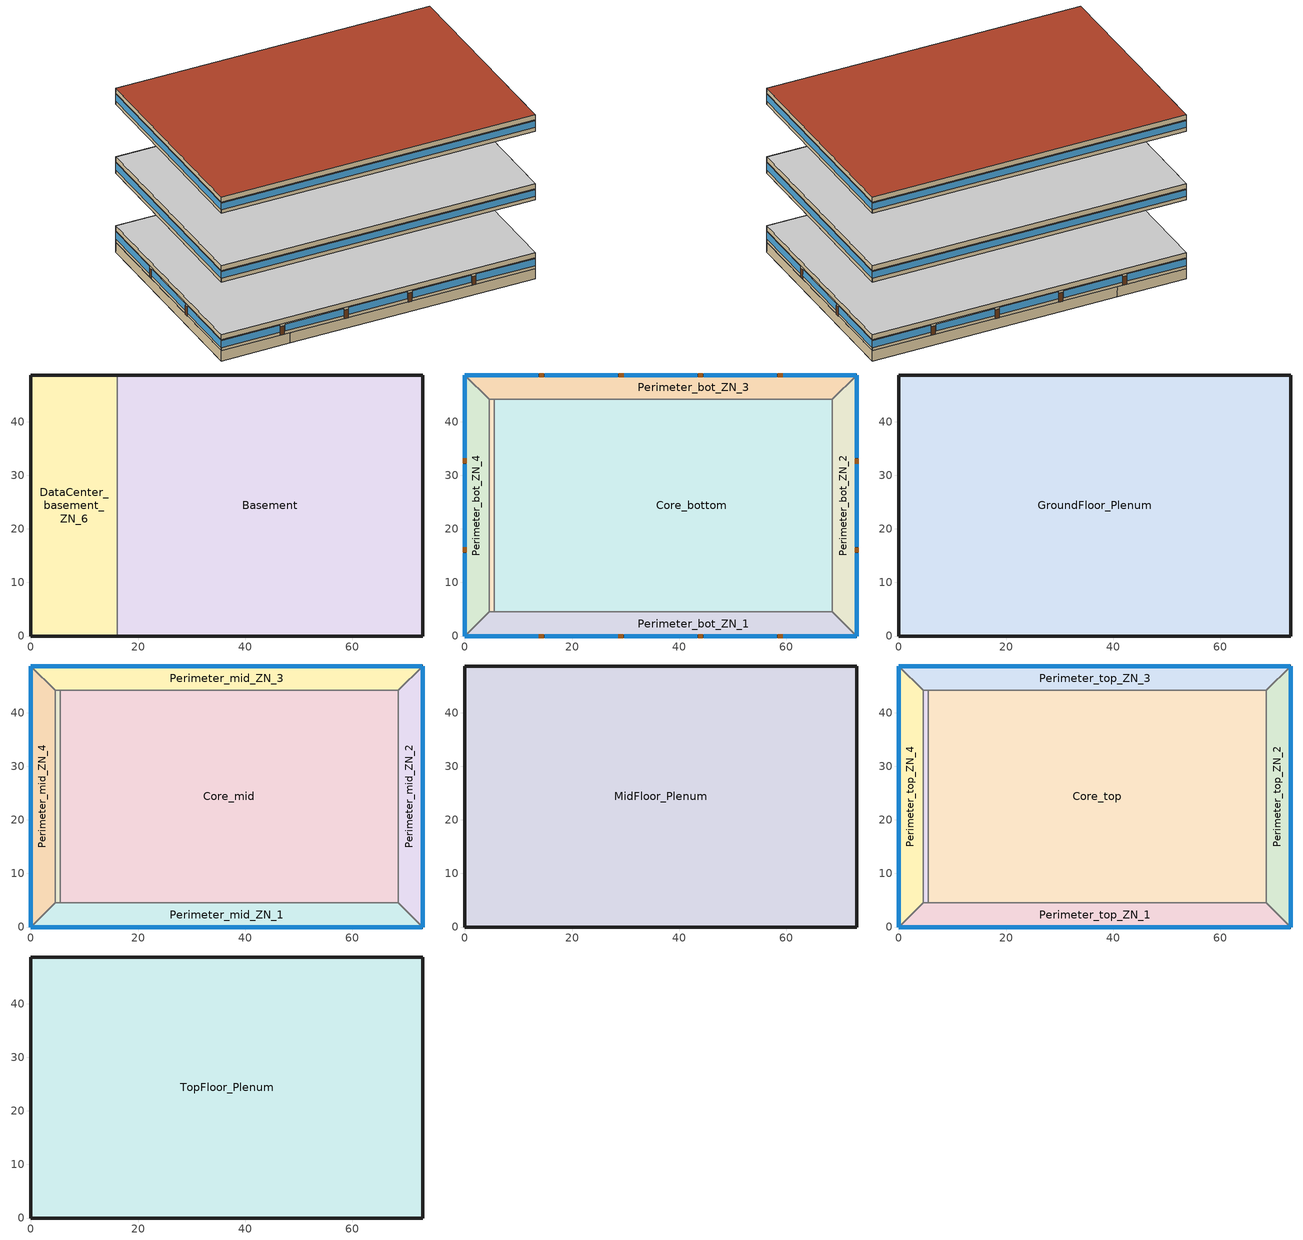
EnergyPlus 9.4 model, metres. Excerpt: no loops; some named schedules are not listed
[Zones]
Basement
 floor othersidecoefficients (ext_slab_8in_with_carpet): 73.11,48.74 73.11,0 16.08,0 16.08,48.74 z-2.44
 wall othersidecoefficients (basement_wall): 16.08,0 73.11,0 73.11,48.74 16.08,48.74 z-2.44:0
 wall to DataCenter_basement_ZN_6 (int_wall): 16.08,48.74 16.08,0 z-2.44:0
DataCenter_basement_ZN_6
 floor othersidecoefficients (ext_slab_8in_with_carpet): 16.08,48.74 16.08,0 0,0 0,48.74 z-2.44
 wall othersidecoefficients (basement_wall): 16.08,48.74 0,48.74 0,0 16.08,0 z-2.44:0
Core_bottom
 floor to Basement (int_slab_floor): 68.53,44.16 68.53,4.57 16.08,4.57 16.08,44.16 z0
 floor to DataCenter_basement_ZN_6 (int_slab_floor): 16.08,44.16 16.08,4.57 5.49,4.57 5.49,44.16 z0
 wall to Perimeter_bot_ZN_2 (int_wall): 68.53,4.57 68.53,44.16 z0:2.74
 wall to Perimeter_bot_ZN_3 (int_wall): 68.53,44.16 5.49,44.16 z0:2.74
 wall to Perimeter_bot_ZN_1 (int_wall): 5.49,4.57 68.53,4.57 z0:2.74
 wall to DataCenter_bot_ZN_6 (int_wall): 5.49,44.16 5.49,4.57 z0:2.74
 ceiling to GroundFloor_Plenum (DropCeiling): 5.49,44.16 5.49,4.57 68.53,4.57 68.53,44.16 z2.74
Perimeter_bot_ZN_2
 floor to Basement (int_slab_floor): 73.11,48.74 73.11,0 68.53,4.57 68.53,44.16 z0
 wall outside (nonres_ext_wall): 73.11,0 73.11,48.74 z0:2.74
 wall to Perimeter_bot_ZN_1 (int_wall): 68.53,4.57 73.11,0 z0:2.74
 wall to Perimeter_bot_ZN_3 (int_wall): 73.11,48.74 68.53,44.16 z0:2.74
 window (Window_U_0.41_SHGC_0.38): 73.11,0 73.11,15.43 / 73.11,16.65 73.11,32.09 / 73.11,33.3 73.11,48.74 z0.83:2.5
 door (Swinging Door_con): 73.11,15.6 73.11,16.51 / 73.11,32.21 73.11,33.12 z0:2.13
 ceiling to GroundFloor_Plenum (DropCeiling): 68.53,44.16 68.53,4.57 73.11,0 73.11,48.74 z2.74
Perimeter_bot_ZN_3
 floor to DataCenter_basement_ZN_6 (int_slab_floor): 16.08,48.74 16.08,44.16 4.57,44.16 0,48.74 z0
 floor to Basement (int_slab_floor): 73.11,48.74 68.53,44.16 16.08,44.16 16.08,48.74 z0
 wall outside (nonres_ext_wall): 73.11,48.74 0,48.74 z0:2.74
 wall to DataCenter_bot_ZN_6 (int_wall): 4.57,44.16 5.49,44.16 z0:2.74
 wall to Perimeter_bot_ZN_4 (int_wall): 0,48.74 4.57,44.16 z0:2.74
 window (Window_U_0.41_SHGC_0.38): 73.11,48.74 59.46,48.74 / 58.24,48.74 44.6,48.74 / 43.38,48.74 29.73,48.74 / 28.51,48.74 14.86,48.74 / 13.65,48.74 0,48.74 z0.8:2.5
 door (Swinging Door_con): 59.29,48.74 58.38,48.74 / 44.44,48.74 43.52,48.74 / 29.61,48.74 28.7,48.74 / 14.74,48.74 13.82,48.74 z0:2.13
 ceiling to GroundFloor_Plenum (DropCeiling): 0,48.74 4.57,44.16 68.53,44.16 73.11,48.74 z2.74
Perimeter_bot_ZN_1
 floor to DataCenter_basement_ZN_6 (int_slab_floor): 16.08,4.57 16.08,0 0,0 4.57,4.57 z0
 floor to Basement (int_slab_floor): 68.53,4.57 73.11,0 16.08,0 16.08,4.57 z0
 wall outside (nonres_ext_wall): 0,0 73.11,0 z0:2.74
 wall to DataCenter_bot_ZN_6 (int_wall): 5.49,4.57 4.57,4.57 z0:2.74
 wall to Perimeter_bot_ZN_4 (int_wall): 4.57,4.57 0,0 z0:2.74
 window (Window_U_0.41_SHGC_0.38): 0,0 13.65,0 / 14.87,0 28.51,0 / 29.73,0 43.38,0 / 44.6,0 58.24,0 / 59.46,0 73.11,0 z0.8:2.5
 door (Swinging Door_con): 13.81,0 14.73,0 / 28.64,0 29.56,0 / 43.53,0 44.44,0 / 58.43,0 59.34,0 z0:2.13
 ceiling to GroundFloor_Plenum (DropCeiling): 4.57,4.57 0,0 73.11,0 68.53,4.57 z2.74
DataCenter_bot_ZN_6
 floor to DataCenter_basement_ZN_6 (int_slab_floor): 5.49,44.16 5.49,4.57 4.57,4.57 4.57,44.16 z0
 wall to Perimeter_bot_ZN_4 (int_wall): 4.57,44.16 4.57,4.57 z0:2.74
 ceiling to GroundFloor_Plenum (DropCeiling): 4.57,44.16 4.57,4.57 5.49,4.57 5.49,44.16 z2.74
Perimeter_bot_ZN_4
 floor to DataCenter_basement_ZN_6 (int_slab_floor): 4.57,44.16 4.57,4.57 0,0 0,48.74 z0
 wall outside (nonres_ext_wall): 0,48.74 0,0 z0:2.74
 window (Window_U_0.41_SHGC_0.38): 0,48.74 0,33.3 / 0,32.09 0,16.65 / 0,15.43 0,0 z0.83:2.5
 door (Swinging Door_con): 0,33.19 0,32.27 / 0,16.55 0,15.64 z0:2.13
 ceiling to GroundFloor_Plenum (DropCeiling): 0,48.74 0,0 4.57,4.57 4.57,44.16 z2.74
GroundFloor_Plenum
 wall outside (nonres_ext_wall): 73.11,0 73.11,48.74 0,48.74 0,0 73.11,0 z2.74:3.96
 ceiling adiabatic (int_slab_ceiling): 0,48.74 0,0 73.11,0 73.11,48.74 z3.96
Core_mid
 floor adiabatic (int_slab_floor): 68.53,44.16 68.53,4.57 5.49,4.57 5.49,44.16 z16.77
 wall to Perimeter_mid_ZN_2 (int_wall): 68.53,4.57 68.53,44.16 z16.77:19.51
 wall to Perimeter_mid_ZN_3 (int_wall): 68.53,44.16 5.49,44.16 z16.77:19.51
 wall to Perimeter_mid_ZN_1 (int_wall): 5.49,4.57 68.53,4.57 z16.77:19.51
 wall to DataCenter_mid_ZN_6 (int_wall): 5.49,44.16 5.49,4.57 z16.77:19.51
 ceiling to MidFloor_Plenum (DropCeiling): 5.49,44.16 5.49,4.57 68.53,4.57 68.53,44.16 z19.51
Perimeter_mid_ZN_2
 floor adiabatic (int_slab_floor): 73.11,48.74 73.11,0 68.53,4.57 68.53,44.16 z16.77
 wall outside (nonres_ext_wall): 73.11,0 73.11,48.74 z16.77:19.51
 wall to Perimeter_mid_ZN_1 (int_wall): 68.53,4.57 73.11,0 z16.77:19.51
 wall to Perimeter_mid_ZN_3 (int_wall): 73.11,48.74 68.53,44.16 z16.77:19.51
 window (Window_U_0.41_SHGC_0.38): 73.11,0 73.11,48.74 z17.68:19.27
 ceiling to MidFloor_Plenum (DropCeiling): 68.53,44.16 68.53,4.57 73.11,0 73.11,48.74 z19.51
Perimeter_mid_ZN_3
 floor adiabatic (int_slab_floor): 73.11,48.74 68.53,44.16 4.57,44.16 0,48.74 z16.77
 wall outside (nonres_ext_wall): 73.11,48.74 0,48.74 z16.77:19.51
 wall to DataCenter_mid_ZN_6 (int_wall): 4.57,44.16 5.49,44.16 z16.77:19.51
 wall to Perimeter_mid_ZN_4 (int_wall): 0,48.74 4.57,44.16 z16.77:19.51
 window (Window_U_0.41_SHGC_0.38): 73.11,48.74 0,48.74 z17.68:19.27
 ceiling to MidFloor_Plenum (DropCeiling): 0,48.74 4.57,44.16 68.53,44.16 73.11,48.74 z19.51
Perimeter_mid_ZN_1
 floor adiabatic (int_slab_floor): 68.53,4.57 73.11,0 0,0 4.57,4.57 z16.77
 wall outside (nonres_ext_wall): 0,0 73.11,0 z16.77:19.51
 wall to DataCenter_mid_ZN_6 (int_wall): 5.49,4.57 4.57,4.57 z16.77:19.51
 wall to Perimeter_mid_ZN_4 (int_wall): 4.57,4.57 0,0 z16.77:19.51
 window (Window_U_0.41_SHGC_0.38): 0,0 73.11,0 z17.68:19.27
 ceiling to MidFloor_Plenum (DropCeiling): 4.57,4.57 0,0 73.11,0 68.53,4.57 z19.51
DataCenter_mid_ZN_6
 floor adiabatic (int_slab_floor): 5.49,44.16 5.49,4.57 4.57,4.57 4.57,44.16 z16.77
 wall to Perimeter_mid_ZN_4 (int_wall): 4.57,44.16 4.57,4.57 z16.77:19.51
 ceiling to MidFloor_Plenum (DropCeiling): 4.57,44.16 4.57,4.57 5.49,4.57 5.49,44.16 z19.51
Perimeter_mid_ZN_4
 floor adiabatic (int_slab_floor): 4.57,44.16 4.57,4.57 0,0 0,48.74 z16.77
 wall outside (nonres_ext_wall): 0,48.74 0,0 z16.77:19.51
 window (Window_U_0.41_SHGC_0.38): 0,48.74 0,0 z17.68:19.27
 ceiling to MidFloor_Plenum (DropCeiling): 0,48.74 0,0 4.57,4.57 4.57,44.16 z19.51
MidFloor_Plenum
 wall outside (nonres_ext_wall): 73.11,0 73.11,48.74 0,48.74 0,0 73.11,0 z19.51:20.73
 ceiling adiabatic (int_slab_ceiling): 0,48.74 0,0 73.11,0 73.11,48.74 z20.73
Core_top
 floor adiabatic (int_slab_floor): 68.53,44.16 68.53,4.57 5.49,4.57 5.49,44.16 z33.54
 wall to Perimeter_top_ZN_2 (int_wall): 68.53,4.57 68.53,44.16 z33.54:36.28
 wall to Perimeter_top_ZN_3 (int_wall): 68.53,44.16 5.49,44.16 z33.54:36.28
 wall to Perimeter_bot_ZN_1 (int_wall): 5.49,4.57 68.53,4.57 z33.54:36.28
 wall to Perimeter_top_ZN_4 (int_wall): 5.49,44.16 5.49,4.57 z33.54:36.28
 ceiling to TopFloor_Plenum (DropCeiling): 5.49,44.16 5.49,4.57 68.53,4.57 68.53,44.16 z36.28
Perimeter_top_ZN_2
 floor adiabatic (int_slab_floor): 73.11,48.74 73.11,0 68.53,4.57 68.53,44.16 z33.54
 wall outside (nonres_ext_wall): 73.11,0 73.11,48.74 z33.54:36.28
 wall to Perimeter_top_ZN_1 (int_wall): 68.53,4.57 73.11,0 z33.54:36.28
 wall to Perimeter_top_ZN_3 (int_wall): 73.11,48.74 68.53,44.16 z33.54:36.28
 window (Window_U_0.41_SHGC_0.38): 73.11,0 73.11,48.74 z34.45:36.04
 ceiling to TopFloor_Plenum (DropCeiling): 68.53,44.16 68.53,4.57 73.11,0 73.11,48.74 z36.28
Perimeter_top_ZN_3
 floor adiabatic (int_slab_floor): 73.11,48.74 68.53,44.16 4.57,44.16 0,48.74 z33.54
 wall outside (nonres_ext_wall): 73.11,48.74 0,48.74 z33.54:36.28
 wall to DataCenter_top_ZN_6 (int_wall): 4.57,44.16 5.49,44.16 z33.54:36.28
 wall to Perimeter_top_ZN_4 (int_wall): 0,48.74 4.57,44.16 z33.54:36.28
 window (Window_U_0.41_SHGC_0.38): 73.11,48.74 0,48.74 z34.45:36.04
 ceiling to TopFloor_Plenum (DropCeiling): 0,48.74 4.57,44.16 68.53,44.16 73.11,48.74 z36.28
Perimeter_top_ZN_1
 floor adiabatic (int_slab_floor): 68.53,4.57 73.11,0 0,0 4.57,4.57 z33.54
 wall outside (nonres_ext_wall): 0,0 73.11,0 z33.54:36.28
 wall to DataCenter_top_ZN_6 (int_wall): 5.49,4.57 4.57,4.57 z33.54:36.28
 wall to Perimeter_top_ZN_4 (int_wall): 4.57,4.57 0,0 z33.54:36.28
 window (Window_U_0.41_SHGC_0.38): 0,0 73.11,0 z34.45:36.04
 ceiling to TopFloor_Plenum (DropCeiling): 4.57,4.57 0,0 73.11,0 68.53,4.57 z36.28
DataCenter_top_ZN_6
 floor adiabatic (int_slab_floor): 5.49,44.16 5.49,4.57 4.57,4.57 4.57,44.16 z33.54
 wall to Perimeter_top_ZN_4 (int_wall): 4.57,44.16 4.57,4.57 z33.54:36.28
 ceiling to TopFloor_Plenum (DropCeiling): 4.57,44.16 4.57,4.57 5.49,4.57 5.49,44.16 z36.28
Perimeter_top_ZN_4
 floor adiabatic (int_slab_floor): 4.57,44.16 4.57,4.57 0,0 0,48.74 z33.54
 wall outside (nonres_ext_wall): 0,48.74 0,0 z33.54:36.28
 window (Window_U_0.41_SHGC_0.38): 0,48.74 0,0 z34.45:36.04
 ceiling to TopFloor_Plenum (DropCeiling): 0,48.74 0,0 4.57,4.57 4.57,44.16 z36.28
TopFloor_Plenum
 wall outside (nonres_ext_wall): 73.11,0 73.11,48.74 0,48.74 0,0 73.11,0 z36.28:37.5
 roof outside (nonres_roof): 0,48.74 0,0 73.11,0 73.11,48.74 z37.5
[Building]
Large Office: Loads convergence tolerance value=0.04; Maximum number of warmup days=25; Minimum number of warmup days=6; North axis=0; Solar distribution=FullInteriorAndExterior; Temperature convergence tolerance value=0.2; Terrain=City
[Site:Location]
Denver-Aurora-Buckley.AFB_CO_USA WMO=724695: Elevation=1726; Latitude=39.72; Longitude=-104.75; Time zone=-7
[Site:WaterMainsTemperature]
Annual average outdoor air temperature=9.95; Calculation method=Correlation; Maximum difference in monthly average outdoor air temperatures=23.7
[SizingPeriod:DesignDay] Barometric pressure=82237; Day of month=21; Daylight saving time indicator=No; Dry bulb temperature range modifier type=DefaultMultipliers; Humidity condition type=WetBulb; Rain indicator=No; Snow indicator=No
Name | Ashrae clear sky optical depth for beam irradiance taub | Ashrae clear sky optical depth for diffuse irradiance taud | Daily dry bulb temperature range | Day type | Maximum dry bulb temperature | Month | Solar model indicator | Wetbulb or dewpoint at maximum dry bulb | Wind direction | Wind speed | Sky clearness
Denver-Aurora-Buckley.AFB_CO_USA Ann Clg .4% Condns DB=>MWB | 0.423 | 2.02 | 14.8 | SummerDesignDay | 33.9 | 7 | ASHRAETau | 15 | 30 | 3.6
Denver-Aurora-Buckley.AFB_CO_USA Ann Htg 99.6% Condns DB |  |  | 0 | WinterDesignDay | -17.9 | 12 | ASHRAEClearSky | -17.9 | 180 | 2.5 | 0
[Construction]
DropCeiling: AC02 Acoustic Ceiling
InteriorFurnishings: Std Wood 6inch
Swinging Door_con: Opaque Door panel_con
Window_U_0.41_SHGC_0.38: Glass_8652_LayerAvg, Gap_1_W_0_0127, Glass_102_LayerAvg
basement_wall: M10 200mm concrete block basement wall
ext_slab_8in_with_carpet: 200mm Normalweight concrete floor, CP02 CARPET PAD
int_slab_ceiling: CP02 CARPET PAD, 100mm Normalweight concrete floor
int_slab_floor: 100mm Normalweight concrete floor, CP02 CARPET PAD
int_wall: G01 13mm gypsum board, G01 13mm gypsum board
nonres_ext_wall: 200mm Normalweight concrete wall, Nonres_Exterior_Wall_Insulation, G01 13mm gypsum board
nonres_roof: F13 Built-up roofing, Nonres_Roof_Insulation, F08 Metal surface
[Material]
Name | Conductivity | Density | Roughness | Specific heat | Thickness | Solar absorptance | Thermal absorptance | Visible absorptance
100mm Normalweight concrete floor | 2.31 | 2322 | MediumRough | 832 | 0.1016
200mm Normalweight concrete floor; 200mm Normalweight concrete wall | 2.31 | 2322 | MediumRough | 832 | 0.2032
AC02 Acoustic Ceiling | 0.057 | 288 | MediumSmooth | 1339 | 0.0127 | 0.7 | 0.9 | 0.2
F08 Metal surface | 45.28 | 7824 | Smooth | 500 | 0.0008
F13 Built-up roofing | 0.16 | 1120 | Rough | 1460 | 0.0095 | 0.7 | 0.9
G01 13mm gypsum board | 0.16 | 800 | Smooth | 1090 | 0.0127 | 0.7 | 0.9 | 0.5
M10 200mm concrete block basement wall | 1.326 | 1842 | MediumRough | 912 | 0.2032
Std Wood 6inch | 0.12 | 540 | MediumSmooth | 1210 | 0.15 | 0.7 | 0.9 | 0.7
[Material:NoMass] Solar absorptance=0.7; Thermal absorptance=0.9
Name | Roughness | Thermal resistance | Visible absorptance
CP02 CARPET PAD | VeryRough | 0.21648 | 0.8
Nonres_Exterior_Wall_Insulation | MediumSmooth | 1.63975 | 0.7
Nonres_Roof_Insulation | MediumSmooth | 5.30668 | 0.7
Opaque Door panel_con | MediumRough | 0.475964 | 0.7
[WindowMaterial:Gas]
Gap_1_W_0_0127: Gas type=Air; Thickness=0.0127
[WindowMaterial:Glazing] Front side infrared hemispherical emissivity=0.84; Infrared transmittance at normal incidence=0; Optical data type=SpectralAverage
Name | Back side infrared hemispherical emissivity | Back side solar reflectance at normal incidence | Back side visible reflectance at normal incidence | Conductivity | Front side solar reflectance at normal incidence | Front side visible reflectance at normal incidence | Solar transmittance at normal incidence | Thickness | Visible transmittance at normal incidence
Glass_102_LayerAvg | 0.84 | 0.0748545 | 0.082564 | 1 | 0.0747638 | 0.082563 | 0.833848 | 0.003048 | 0.89926
Glass_8652_LayerAvg | 0.39 | 0.462105 | 0.306829 | 0.962 | 0.298987 | 0.209449 | 0.343691 | 0.003059 | 0.487937
[AirLoopHVAC:ReturnPlenum]
Name | Zone
GroundFloor_Return_Plenum | GroundFloor_Plenum
MidFloor_Return_Plenum | MidFloor_Plenum
TopFloor_Return_Plenum | TopFloor_Plenum
[AvailabilityManager:NightCycle] Applicability schedule=Always_On; Control type=CycleOnAny; Cycling run time=1800; Cycling run time control type=FixedRunTime; Fan schedule=HVACOperationSchd; Thermostat tolerance=1
CAV_bas Availability Manager; VAV_bot WITH REHEAT Availability Manager; VAV_mid WITH REHEAT Availability Manager; VAV_top WITH REHEAT Availability Manager
[AvailabilityManager:Scheduled] Schedule=Always_On
AirLoop DataCenter Basement Availability; AirLoop DataCenter bot Availability; AirLoop DataCenter mid Availability; AirLoop DataCenter top Availability
[Daylighting:Controls] Fraction of zone controlled by reference point 1=0.3857; Illuminance setpoint at reference point 1=375; Fraction of zone controlled by reference point 2=0.1385; Illuminance setpoint at reference point 2=375; Daylighting method=SplitFlux; Lighting control type=Stepped; Maximum allowable discomfort glare index=22; Minimum input power fraction for continuous or continuousoff dimming control=0.3; Minimum light output fraction for continuous or continuousoff dimming control=0.2; Number of stepped control steps=3; Probability lighting will be reset when needed in manual stepped control=1
Name | Zone | Daylighting reference point name 1 | Daylighting reference point name 2 | Glare calculation azimuth angle of view direction clockwise from zone y axis | Glare calculation daylighting reference point
Perimeter_bot_ZN_1_DaylCtrl | Perimeter_bot_ZN_1 | Perimeter_bot_ZN_1_DaylRefPt1 | Perimeter_bot_ZN_1_DaylRefPt2 | 180 | Perimeter_bot_ZN_1_DaylRefPt1
Perimeter_bot_ZN_2_DaylCtrl | Perimeter_bot_ZN_2 | Perimeter_bot_ZN_2_DaylRefPt1 | Perimeter_bot_ZN_2_DaylRefPt2 | 90 | Perimeter_bot_ZN_2_DaylRefPt1
Perimeter_bot_ZN_3_DaylCtrl | Perimeter_bot_ZN_3 | Perimeter_bot_ZN_3_DaylRefPt1 | Perimeter_bot_ZN_3_DaylRefPt2 | 0 | Perimeter_bot_ZN_3_DaylRefPt1
Perimeter_bot_ZN_4_DaylCtrl | Perimeter_bot_ZN_4 | Perimeter_bot_ZN_4_DaylRefPt1 | Perimeter_bot_ZN_4_DaylRefPt2 | 270 | Perimeter_bot_ZN_4_DaylRefPt1
Perimeter_mid_ZN_1_DaylCtrl | Perimeter_mid_ZN_1 | Perimeter_mid_ZN_1_DaylRefPt1 | Perimeter_mid_ZN_1_DaylRefPt2 | 180 | Perimeter_mid_ZN_1_DaylRefPt1
Perimeter_mid_ZN_2_DaylCtrl | Perimeter_mid_ZN_2 | Perimeter_mid_ZN_2_DaylRefPt1 | Perimeter_mid_ZN_2_DaylRefPt2 | 90 | Perimeter_mid_ZN_2_DaylRefPt1
Perimeter_mid_ZN_3_DaylCtrl | Perimeter_mid_ZN_3 | Perimeter_mid_ZN_3_DaylRefPt1 | Perimeter_mid_ZN_3_DaylRefPt2 | 0 | Perimeter_mid_ZN_3_DaylRefPt1
Perimeter_mid_ZN_4_DaylCtrl | Perimeter_mid_ZN_4 | Perimeter_mid_ZN_4_DaylRefPt1 | Perimeter_mid_ZN_4_DaylRefPt2 | 270 | Perimeter_mid_ZN_4_DaylRefPt1
Perimeter_top_ZN_1_DaylCtrl | Perimeter_top_ZN_1 | Perimeter_top_ZN_1_DaylRefPt1 | Perimeter_top_ZN_1_DaylRefPt2 | 180 | Perimeter_top_ZN_1_DaylRefPt1
Perimeter_top_ZN_2_DaylCtrl | Perimeter_top_ZN_2 | Perimeter_top_ZN_2_DaylRefPt1 | Perimeter_top_ZN_2_DaylRefPt2 | 90 | Perimeter_top_ZN_2_DaylRefPt1
Perimeter_top_ZN_3_DaylCtrl | Perimeter_top_ZN_3 | Perimeter_top_ZN_3_DaylRefPt1 | Perimeter_top_ZN_3_DaylRefPt2 | 0 | Perimeter_top_ZN_3_DaylRefPt1
Perimeter_top_ZN_4_DaylCtrl | Perimeter_top_ZN_4 | Perimeter_top_ZN_4_DaylRefPt1 | Perimeter_top_ZN_4_DaylRefPt2 | 270 | Perimeter_top_ZN_4_DaylRefPt1
[ElectricEquipment] Fraction latent=0; Fraction lost=0
Name | Zone or zonelist | Design level | Design level calculation method | End use subcategory | Fraction radiant | Schedule | Watts per zone floor area
Basement_MiscPlug_Equip | Basement | 13457.5 | EquipmentLevel | MiscPlug | 0.5 | Always_on
Core_bottom_MiscPlug_Equip | Core_bottom | 20142.9 | EquipmentLevel | MiscPlug | 0.5 | BLDG_EQUIP_SCH
Core_mid_MiscPlug_Equip | Core_mid | 20142.8 | EquipmentLevel | MiscPlug | 0.5 | BLDG_EQUIP_SCH
Core_top_MiscPlug_Equip | Core_top | 20142.8 | EquipmentLevel | MiscPlug | 0.5 | BLDG_EQUIP_SCH
DataCenter_Basement_MiscPlug_Equip | DataCenter_basement_ZN_6 | 0 | Watts/Area | DataCenter_PlugLoads | 0.1 | ALWAYS_ON | 484.423
DataCenter_bot_MiscPlug_Equip | DataCenter_bot_ZN_6 | 0 | Watts/Area | DataCenter_PlugLoads | 0.1 | ALWAYS_ON | 215.299
DataCenter_mid_MiscPlug_Equip | DataCenter_mid_ZN_6 | 0 | Watts/Area | DataCenter_PlugLoads | 0.1 | ALWAYS_ON | 215.299
DataCenter_top_MiscPlug_Equip | DataCenter_top_ZN_6 | 0 | Watts/Area | DataCenter_PlugLoads | 0.1 | ALWAYS_ON | 215.299
Perimeter_bot_ZN_1_MiscPlug_Equip | Perimeter_bot_ZN_1 | 2529.28 | EquipmentLevel | MiscPlug | 0.5 | BLDG_EQUIP_SCH
Perimeter_bot_ZN_2_MiscPlug_Equip | Perimeter_bot_ZN_2 | 1629.94 | EquipmentLevel | MiscPlug | 0.5 | BLDG_EQUIP_SCH
Perimeter_bot_ZN_3_MiscPlug_Equip | Perimeter_bot_ZN_3 | 2529.24 | EquipmentLevel | MiscPlug | 0.5 | BLDG_EQUIP_SCH
Perimeter_bot_ZN_4_MiscPlug_Equip | Perimeter_bot_ZN_4 | 1629.93 | EquipmentLevel | MiscPlug | 0.5 | BLDG_EQUIP_SCH
Perimeter_mid_ZN_1_MiscPlug_Equip | Perimeter_mid_ZN_1 | 2529.28 | EquipmentLevel | MiscPlug | 0.5 | BLDG_EQUIP_SCH
Perimeter_mid_ZN_2_MiscPlug_Equip | Perimeter_mid_ZN_2 | 1629.94 | EquipmentLevel | MiscPlug | 0.5 | BLDG_EQUIP_SCH
Perimeter_mid_ZN_3_MiscPlug_Equip | Perimeter_mid_ZN_3 | 2529.24 | EquipmentLevel | MiscPlug | 0.5 | BLDG_EQUIP_SCH
Perimeter_mid_ZN_4_MiscPlug_Equip | Perimeter_mid_ZN_4 | 1629.93 | EquipmentLevel | MiscPlug | 0.5 | BLDG_EQUIP_SCH
Perimeter_top_ZN_1_MiscPlug_Equip | Perimeter_top_ZN_1 | 2529.28 | EquipmentLevel | MiscPlug | 0.5 | BLDG_EQUIP_SCH
Perimeter_top_ZN_2_MiscPlug_Equip | Perimeter_top_ZN_2 | 1629.94 | EquipmentLevel | MiscPlug | 0.5 | BLDG_EQUIP_SCH
Perimeter_top_ZN_3_MiscPlug_Equip | Perimeter_top_ZN_3 | 2529.24 | EquipmentLevel | MiscPlug | 0.5 | BLDG_EQUIP_SCH
Perimeter_top_ZN_4_MiscPlug_Equip | Perimeter_top_ZN_4 | 1629.93 | EquipmentLevel | MiscPlug | 0.5 | BLDG_EQUIP_SCH
[ElectricLoadCenter:Transformer]
Transformer 1: Availability schedule=Always_On; Conductor material=Aluminum; Consider transformer loss for utility cost=Yes; Fraction of eddy current losses=0.1; Full load temperature rise=150; Meter name 1=Wired_LTG_Electricity; Meter name 2=Wired_Int_EQUIP; Nameplate efficiency=0.991; Per unit load for nameplate efficiency=0.35; Performance input method=NominalEfficiency; Phase=3; Rated capacity=500000; Reference temperature for nameplate efficiency=75; Transformer usage=PowerInFromGrid
[EnergyManagementSystem:Actuator]
Name | Actuated component control type | Actuated component type | Actuated component unique
Basement_Light_Actuator | Electricity Rate | Lights | Basement_lights
BoilerCurve | Curve Result | Curve | HEATSYS1 BOILER EFFICIENCY CURVE
CLGSETP_SCH_Actuator | Schedule Value | Schedule:Compact | CLGSETP_SCH_Yes_Optimum
Core_bottom_Light_Actuator | Electricity Rate | Lights | Core_bottom_lights
Core_mid_Light_Actuator | Electricity Rate | Lights | Core_mid_lights
Core_top_Light_Actuator | Electricity Rate | Lights | Core_top_lights
DataCenter_ExtraElecHeatC_Status | Schedule Value | Schedule:Compact | DataCenter_ExtraElecHeatC_Sch
DataCenter_ExtraWaterHeatC_SP | Temperature Setpoint | System Node Setpoint | AirLoop DataCenter Basement Supply Air Outlet
DataCenter_ExtraWaterHeatC_Status | Schedule Value | Schedule:Compact | DataCenter_ExtraWaterHeatC_Sch
HTGSETP_SCH_Actuator | Schedule Value | Schedule:Compact | HTGSETP_SCH_Yes_Optimum
Perimeter_bot_ZN_1_Light_Actuator | Electricity Rate | Lights | Perimeter_bot_ZN_1_lights
Perimeter_bot_ZN_2_Light_Actuator | Electricity Rate | Lights | Perimeter_bot_ZN_2_lights
Perimeter_bot_ZN_3_Light_Actuator | Electricity Rate | Lights | Perimeter_bot_ZN_3_lights
Perimeter_bot_ZN_4_Light_Actuator | Electricity Rate | Lights | Perimeter_bot_ZN_4_lights
Perimeter_mid_ZN_1_Light_Actuator | Electricity Rate | Lights | Perimeter_mid_ZN_1_lights
Perimeter_mid_ZN_2_Light_Actuator | Electricity Rate | Lights | Perimeter_mid_ZN_2_lights
Perimeter_mid_ZN_3_Light_Actuator | Electricity Rate | Lights | Perimeter_mid_ZN_3_lights
Perimeter_mid_ZN_4_Light_Actuator | Electricity Rate | Lights | Perimeter_mid_ZN_4_lights
Perimeter_top_ZN_1_Light_Actuator | Electricity Rate | Lights | Perimeter_top_ZN_1_lights
Perimeter_top_ZN_2_Light_Actuator | Electricity Rate | Lights | Perimeter_top_ZN_2_lights
Perimeter_top_ZN_3_Light_Actuator | Electricity Rate | Lights | Perimeter_top_ZN_3_lights
Perimeter_top_ZN_4_Light_Actuator | Electricity Rate | Lights | Perimeter_top_ZN_4_lights
TowerCurveOutput | Curve Result | Curve | Tower_Fan_Curve
[EnergyManagementSystem:GlobalVariable]
EnergyManagementSystem:GlobalVariable 1: DataCenter_PreheatDeltaT
EnergyManagementSystem:GlobalVariable 2: Wired_LTG
EnergyManagementSystem:GlobalVariable 3: BoilerType; CapRated; EtRated; PLRx; Ecx; SkinLossRate
[EnergyManagementSystem:OutputVariable]
Name | Ems variable | Type of data in variable | Update frequency | Units
DataCenter_ExtraElecHeatC_Status | DataCenter_ExtraElecHeatC_Status | Averaged | SystemTimestep
DataCenter_ExtraWaterHeatC_SP | DataCenter_ExtraWaterHeatC_SP | Averaged | SystemTimestep
DataCenter_ExtraWaterHeatC_Status | DataCenter_ExtraWaterHeatC_Status | Averaged | SystemTimestep
DataCenter_PreheatDeltaT | DataCenter_PreheatDeltaT | Averaged | SystemTimestep
Wired_LTG | Wired_LTG | Summed | ZoneTimestep | J
[EnergyManagementSystem:Program]
ChangTowerFlow: IF Chiller1_Status > 0 && Chiller2_Status == 0 && SensedCurveInput > 0.2; IF (0.5 * SensedCurveInput) > 0.2; SET AirInput = 0.5 * SensedCurveInput; ELSE; SET AirInput = 0.2; ENDIF; SET TowerCurveOutput =  2* (AirInput^3); ELSE; SET TowerCurveOutput = SensedCurveValue; ENDIF
DataCenter_Main: IF DataCenter_Humidifier_Status > 0; SET DataCenter_ExtraElecHeatC_Status = 1; SET DataCenter_ExtraElecHeatC_SP = DataCenter_AfterHumidifier_Temp + 0.36; ELSE; SET DataCenter_ExtraElecHeatC_Status = 0; SET DataCenter_ExtraElecHeatC_SP = NULL; ENDIF; IF T_OA < 10 && DataCenter_HeatC_Status >0; SET HeatGain = 0 * (DataCenter_FanDesignMass/1.2) *2118; SET FlowRate = (DataCenter_FanMassFlow/1.2)*2118; SET DataCenter_PreheatDeltaT = HeatGain/(1.08*FlowRate); SET DataCenter_ExtraWaterHeatC_Status = 1; SET DataCenter_ExtraWaterHeatC_SP = DataCenter_AfterElecHeatC_Temp + DataCenter_PreheatDeltaT; ELSE; SET DataCenter_ExtraWaterHeatC_Status = 0; SET DataCenter_ExtraWaterHeatC_SP = NULL; ENDIF
OA_BASED_OPTIMUM_START_EMS_Program: IF DaylightSavings==0 && DayOfWeek>1 && Hour==4 && OAT<23.9 && OAT>1.7; SET CLGSETP_SCH_Actuator = 26.7; SET HTGSETP_SCH_Actuator = 15.6; ELSEIF DaylightSavings==1 && DayOfWeek>1 && Hour==3 && OAT<23.9 && OAT>1.7; SET CLGSETP_SCH_Actuator = 26.7; SET HTGSETP_SCH_Actuator = 15.6; ELSE; SET CLGSETP_SCH_Actuator = NULL; SET HTGSETP_SCH_Actuator = NULL; ENDIF
PlantPump_EMS_Program: IF ChillerPlantDemandLoad < 908633.32; SET Chiller2PumpStatus = 0; SET Chiller2Status = 0; SET Chiller2PumpFlow = 0; ELSE; SET Chiller2PumpStatus = 1; SET Chiller2Status = 1; SET Chiller2PumpFlow = Chiller2PumpDesignFlow; ENDIF
SET_Basement_Light_EMS_Program: SET Basement_LSr_IP=0.093*Basement_LSr/Basement_Area; IF (Basement_Occ_Sensor <= 0) && (Basement_LSr_IP >= 0.02); SET Basement_Light_Actuator = 0.02*Basement_Area/0.09290304; ELSE; SET Basement_Light_Actuator = NULL; ENDIF
SET_Core_bottom_Light_EMS_Program: SET Core_bottom_LSr_IP=0.093*Core_bottom_LSr/Core_bottom_Area; IF (Core_bottom_Occ_Sensor <= 0) && (Core_bottom_LSr_IP >= 0.02); SET Core_bottom_Light_Actuator = 0.02*Core_bottom_Area/0.09290304; ELSE; SET Core_bottom_Light_Actuator = NULL; ENDIF
SET_Core_mid_Light_EMS_Program: SET Core_mid_LSr_IP=0.093*Core_mid_LSr/Core_mid_Area; IF (Core_mid_Occ_Sensor <= 0) && (Core_mid_LSr_IP >= 0.02); SET Core_mid_Light_Actuator = 0.02*Core_mid_Area/0.09290304; ELSE; SET Core_mid_Light_Actuator = NULL; ENDIF
SET_Core_top_Light_EMS_Program: SET Core_top_LSr_IP=0.093*Core_top_LSr/Core_top_Area; IF (Core_top_Occ_Sensor <= 0) && (Core_top_LSr_IP >= 0.02); SET Core_top_Light_Actuator = 0.02*Core_top_Area/0.09290304; ELSE; SET Core_top_Light_Actuator = NULL; ENDIF
SET_Perimeter_bot_ZN_1_Light_EMS_Program: SET Perimeter_bot_ZN_1_LSr_IP=0.093*Perimeter_bot_ZN_1_LSr/Perimeter_bot_ZN_1_Area; IF (Perimeter_bot_ZN_1_Occ_Sensor <= 0) && (Perimeter_bot_ZN_1_LSr_IP >= 0.02); SET Perimeter_bot_ZN_1_Light_Actuator = 0.02*Perimeter_bot_ZN_1_Area/0.09290304; ELSE; SET Perimeter_bot_ZN_1_Light_Actuator = NULL; ENDIF
SET_Perimeter_bot_ZN_2_Light_EMS_Program: SET Perimeter_bot_ZN_2_LSr_IP=0.093*Perimeter_bot_ZN_2_LSr/Perimeter_bot_ZN_2_Area; IF (Perimeter_bot_ZN_2_Occ_Sensor <= 0) && (Perimeter_bot_ZN_2_LSr_IP >= 0.02); SET Perimeter_bot_ZN_2_Light_Actuator = 0.02*Perimeter_bot_ZN_2_Area/0.09290304; ELSE; SET Perimeter_bot_ZN_2_Light_Actuator = NULL; ENDIF
SET_Perimeter_bot_ZN_3_Light_EMS_Program: SET Perimeter_bot_ZN_3_LSr_IP=0.093*Perimeter_bot_ZN_3_LSr/Perimeter_bot_ZN_3_Area; IF (Perimeter_bot_ZN_3_Occ_Sensor <= 0) && (Perimeter_bot_ZN_3_LSr_IP >= 0.02); SET Perimeter_bot_ZN_3_Light_Actuator = 0.02*Perimeter_bot_ZN_3_Area/0.09290304; ELSE; SET Perimeter_bot_ZN_3_Light_Actuator = NULL; ENDIF
SET_Perimeter_bot_ZN_4_Light_EMS_Program: SET Perimeter_bot_ZN_4_LSr_IP=0.093*Perimeter_bot_ZN_4_LSr/Perimeter_bot_ZN_4_Area; IF (Perimeter_bot_ZN_4_Occ_Sensor <= 0) && (Perimeter_bot_ZN_4_LSr_IP >= 0.02); SET Perimeter_bot_ZN_4_Light_Actuator = 0.02*Perimeter_bot_ZN_4_Area/0.09290304; ELSE; SET Perimeter_bot_ZN_4_Light_Actuator = NULL; ENDIF
SET_Perimeter_mid_ZN_1_Light_EMS_Program: SET Perimeter_mid_ZN_1_LSr_IP=0.093*Perimeter_mid_ZN_1_LSr/Perimeter_mid_ZN_1_Area; IF (Perimeter_mid_ZN_1_Occ_Sensor <= 0) && (Perimeter_mid_ZN_1_LSr_IP >= 0.02); SET Perimeter_mid_ZN_1_Light_Actuator = 0.02*Perimeter_mid_ZN_1_Area/0.09290304; ELSE; SET Perimeter_mid_ZN_1_Light_Actuator = NULL; ENDIF
SET_Perimeter_mid_ZN_2_Light_EMS_Program: SET Perimeter_mid_ZN_2_LSr_IP=0.093*Perimeter_mid_ZN_2_LSr/Perimeter_mid_ZN_2_Area; IF (Perimeter_mid_ZN_2_Occ_Sensor <= 0) && (Perimeter_mid_ZN_2_LSr_IP >= 0.02); SET Perimeter_mid_ZN_2_Light_Actuator = 0.02*Perimeter_mid_ZN_2_Area/0.09290304; ELSE; SET Perimeter_mid_ZN_2_Light_Actuator = NULL; ENDIF
SET_Perimeter_mid_ZN_3_Light_EMS_Program: SET Perimeter_mid_ZN_3_LSr_IP=0.093*Perimeter_mid_ZN_3_LSr/Perimeter_mid_ZN_3_Area; IF (Perimeter_mid_ZN_3_Occ_Sensor <= 0) && (Perimeter_mid_ZN_3_LSr_IP >= 0.02); SET Perimeter_mid_ZN_3_Light_Actuator = 0.02*Perimeter_mid_ZN_3_Area/0.09290304; ELSE; SET Perimeter_mid_ZN_3_Light_Actuator = NULL; ENDIF
SET_Perimeter_mid_ZN_4_Light_EMS_Program: SET Perimeter_mid_ZN_4_LSr_IP=0.093*Perimeter_mid_ZN_4_LSr/Perimeter_mid_ZN_4_Area; IF (Perimeter_mid_ZN_4_Occ_Sensor <= 0) && (Perimeter_mid_ZN_4_LSr_IP >= 0.02); SET Perimeter_mid_ZN_4_Light_Actuator = 0.02*Perimeter_mid_ZN_4_Area/0.09290304; ELSE; SET Perimeter_mid_ZN_4_Light_Actuator = NULL; ENDIF
SET_Perimeter_top_ZN_1_Light_EMS_Program: SET Perimeter_top_ZN_1_LSr_IP=0.093*Perimeter_top_ZN_1_LSr/Perimeter_top_ZN_1_Area; IF (Perimeter_top_ZN_1_Occ_Sensor <= 0) && (Perimeter_top_ZN_1_LSr_IP >= 0.02); SET Perimeter_top_ZN_1_Light_Actuator = 0.02*Perimeter_top_ZN_1_Area/0.09290304; ELSE; SET Perimeter_top_ZN_1_Light_Actuator = NULL; ENDIF
SET_Perimeter_top_ZN_2_Light_EMS_Program: SET Perimeter_top_ZN_2_LSr_IP=0.093*Perimeter_top_ZN_2_LSr/Perimeter_top_ZN_2_Area; IF (Perimeter_top_ZN_2_Occ_Sensor <= 0) && (Perimeter_top_ZN_2_LSr_IP >= 0.02); SET Perimeter_top_ZN_2_Light_Actuator = 0.02*Perimeter_top_ZN_2_Area/0.09290304; ELSE; SET Perimeter_top_ZN_2_Light_Actuator = NULL; ENDIF
SET_Perimeter_top_ZN_3_Light_EMS_Program: SET Perimeter_top_ZN_3_LSr_IP=0.093*Perimeter_top_ZN_3_LSr/Perimeter_top_ZN_3_Area; IF (Perimeter_top_ZN_3_Occ_Sensor <= 0) && (Perimeter_top_ZN_3_LSr_IP >= 0.02); SET Perimeter_top_ZN_3_Light_Actuator = 0.02*Perimeter_top_ZN_3_Area/0.09290304; ELSE; SET Perimeter_top_ZN_3_Light_Actuator = NULL; ENDIF
SET_Perimeter_top_ZN_4_Light_EMS_Program: SET Perimeter_top_ZN_4_LSr_IP=0.093*Perimeter_top_ZN_4_LSr/Perimeter_top_ZN_4_Area; IF (Perimeter_top_ZN_4_Occ_Sensor <= 0) && (Perimeter_top_ZN_4_LSr_IP >= 0.02); SET Perimeter_top_ZN_4_Light_Actuator = 0.02*Perimeter_top_ZN_4_Area/0.09290304; ELSE; SET Perimeter_top_ZN_4_Light_Actuator = NULL; ENDIF
SetBoilerCurve: IF BoilerPLR >= PLRx; IF BoilerType == 1; SET BoilerCurve = 0.975 + 0.305*BoilerPLR - 0.527*(BoilerPLR^2) + 0.249*(BoilerPLR^3); ELSE; SET BoilerCurve = 0.907 + 0.320*BoilerPLR - 0.420*(BoilerPLR^2) + 0.193*(BoilerPLR^3); ENDIF; ELSE; IF BoilerPLR == 0; SET BoilerCurve = NULL; ELSE; IF BoilerPLR <0.05; SET BoilerCurve = (0.05/(0.05 + SkinLossRate)) * (Ecx/EtRated); ELSE; SET BoilerCurve = (BoilerPLR/(BoilerPLR + SkinLossRate)) * (Ecx/EtRated); ENDIF; ENDIF; ENDIF
SetBoilerPar: SET CapRated =  1276311.705; SET EtRated =  0.8125; SET CapRated = (CapRated *3.412)/1000; SET SkinLossRate = 0.02; SET BoilerType = 1; IF BoilerType  == 1; IF CapRated >10000; SET PLRx = 0.2; ELSEIF CapRated >5000; SET PLRx = 0.25; ELSEIF CapRated >1000; SET PLRx = 0.33; ELSE; SET BoilerType = 2; SET PLRx = 0.2; ENDIF; ELSE; SET PLRx = 0.2; ENDIF; IF BoilerType == 1; SET CurveX = 0.975 + 0.305 * PLRx - 0.527 * (PLRx^2) + 0.249 * (PLRx^3); ELSE; SET CurveX = 0.907 + 0.320 * PLRx - 0.420 * (PLRx^2) + 0.193 * (PLRx^3); ENDIF; SET LoadX = CapRated * PLRx; SET Etx = CurveX * EtRated; SET InputEx = LoadX/Etx; SET SkinEx = CapRated * SkinLossRate; SET Ecx = (LoadX + SkinEx)/InputEx
Transformer_Load_Prog: SET Wired_LTG = Facility_Int_LTG*0.0281
[EnergyManagementSystem:ProgramCallingManager]
BoilerCurveManager: InsideHVACSystemIterationLoop; SetBoilerCurve
BoilerParManager: BeginNewEnvironment; SetBoilerPar
ChangeTowerFlow_Manager: InsideHVACSystemIterationLoop; ChangTowerFlow
DataCenter_Main_Manager: InsideHVACSystemIterationLoop; DataCenter_Main
OA_BASED_OPTIMUM_START_EMS_Program Manager: AfterPredictorAfterHVACManagers; OA_BASED_OPTIMUM_START_EMS_Program
PlantPump_EMS_Program Manager: InsideHVACSystemIterationLoop; PlantPump_EMS_Program
SET_Basement_Light_EMS_Program_Prog_Manager: AfterPredictorAfterHVACManagers; SET_Basement_Light_EMS_Program
SET_Core_bottom_Light_EMS_Program_Prog_Manager: AfterPredictorAfterHVACManagers; SET_Core_bottom_Light_EMS_Program
SET_Core_mid_Light_EMS_Program_Prog_Manager: AfterPredictorAfterHVACManagers; SET_Core_mid_Light_EMS_Program
SET_Core_top_Light_EMS_Program_Prog_Manager: AfterPredictorAfterHVACManagers; SET_Core_top_Light_EMS_Program
SET_Perimeter_bot_ZN_1_Light_EMS_Program_Prog_Manager: AfterPredictorAfterHVACManagers; SET_Perimeter_bot_ZN_1_Light_EMS_Program
SET_Perimeter_bot_ZN_2_Light_EMS_Program_Prog_Manager: AfterPredictorAfterHVACManagers; SET_Perimeter_bot_ZN_2_Light_EMS_Program
SET_Perimeter_bot_ZN_3_Light_EMS_Program_Prog_Manager: AfterPredictorAfterHVACManagers; SET_Perimeter_bot_ZN_3_Light_EMS_Program
SET_Perimeter_bot_ZN_4_Light_EMS_Program_Prog_Manager: AfterPredictorAfterHVACManagers; SET_Perimeter_bot_ZN_4_Light_EMS_Program
SET_Perimeter_mid_ZN_1_Light_EMS_Program_Prog_Manager: AfterPredictorAfterHVACManagers; SET_Perimeter_mid_ZN_1_Light_EMS_Program
SET_Perimeter_mid_ZN_2_Light_EMS_Program_Prog_Manager: AfterPredictorAfterHVACManagers; SET_Perimeter_mid_ZN_2_Light_EMS_Program
SET_Perimeter_mid_ZN_3_Light_EMS_Program_Prog_Manager: AfterPredictorAfterHVACManagers; SET_Perimeter_mid_ZN_3_Light_EMS_Program
SET_Perimeter_mid_ZN_4_Light_EMS_Program_Prog_Manager: AfterPredictorAfterHVACManagers; SET_Perimeter_mid_ZN_4_Light_EMS_Program
SET_Perimeter_top_ZN_1_Light_EMS_Program_Prog_Manager: AfterPredictorAfterHVACManagers; SET_Perimeter_top_ZN_1_Light_EMS_Program
[Exterior:FuelEquipment] End use subcategory=MiscPlug; Fuel use type=Electricity
Name | Design level | Schedule
Elevators | 244444 | BLDG_ELEVATORS
Elevators_Lights_Fan | 752 | ELEV_LIGHT_FAN_SCH_ADD_DF
[Exterior:Lights] Control option=AstronomicalClock; End use subcategory=General
Name | Design level | Schedule
Exterior_Lights_a | 12979.2 | Exterior_lighting_schedule_a
Exterior_Lights_b | 968.1 | Exterior_lighting_schedule_b_2016
Exterior_Lights_c | 26026.9 | Exterior_lighting_schedule_c_2016
[InternalMass] Construction=InteriorFurnishings
Name | Zone or zonelist | Surface area
Basement_InternalMass_1 | Basement | 7126.212
Core_bottom_InternalMass_1 | Core_bottom | 5064.65
Core_mid_InternalMass_1 | Core_mid | 5064.65
Core_top_InternalMass_1 | Core_top | 5064.65
Perimeter_bot_ZN_1_InternalMass_1 | Perimeter_bot_ZN_1 | 626.8354
Perimeter_bot_ZN_2_InternalMass_1 | Perimeter_bot_ZN_2 | 403.9504
Perimeter_bot_ZN_3_InternalMass_1 | Perimeter_bot_ZN_3 | 626.8258
Perimeter_bot_ZN_4_InternalMass_1 | Perimeter_bot_ZN_4 | 403.9478
Perimeter_mid_ZN_1_InternalMass_1 | Perimeter_mid_ZN_1 | 626.8354
Perimeter_mid_ZN_2_InternalMass_1 | Perimeter_mid_ZN_2 | 403.9504
Perimeter_mid_ZN_3_InternalMass_1 | Perimeter_mid_ZN_3 | 626.8258
Perimeter_mid_ZN_4_InternalMass_1 | Perimeter_mid_ZN_4 | 403.9478
Perimeter_top_ZN_1_InternalMass_1 | Perimeter_top_ZN_1 | 626.8354
Perimeter_top_ZN_2_InternalMass_1 | Perimeter_top_ZN_2 | 403.9504
Perimeter_top_ZN_3_InternalMass_1 | Perimeter_top_ZN_3 | 626.8258
Perimeter_top_ZN_4_InternalMass_1 | Perimeter_top_ZN_4 | 403.9478
[Lights] Design level calculation method=Watts/Area; Fraction radiant=0.7; Fraction replaceable=1; Fraction visible=0.2; Return air fraction=0; Return air fraction calculated from plenum temperature=No; Schedule=BLDG_LIGHT_SCH; Watts per zone floor area=8.50349
Name | Zone or zonelist | End use subcategory
Basement_Lights | Basement | General Lights
Core_bottom_Lights | Core_bottom | General Lights
Core_mid_Lights | Core_mid | General Lights
Core_top_Lights | Core_top | General Lights
DataCenter_Basement_Lights | DataCenter_basement_ZN_6 | DataCenter_Lights
DataCenter_bot_Lights | DataCenter_bot_ZN_6 | DataCenter_Lights
DataCenter_mid_Lights | DataCenter_mid_ZN_6 | DataCenter_Lights
DataCenter_top_Lights | DataCenter_top_ZN_6 | DataCenter_Lights
Perimeter_bot_ZN_1_Lights | Perimeter_bot_ZN_1 | General Lights
Perimeter_bot_ZN_2_Lights | Perimeter_bot_ZN_2 | General Lights
Perimeter_bot_ZN_3_Lights | Perimeter_bot_ZN_3 | General Lights
Perimeter_bot_ZN_4_Lights | Perimeter_bot_ZN_4 | General Lights
Perimeter_mid_ZN_1_Lights | Perimeter_mid_ZN_1 | General Lights
Perimeter_mid_ZN_2_Lights | Perimeter_mid_ZN_2 | General Lights
Perimeter_mid_ZN_3_Lights | Perimeter_mid_ZN_3 | General Lights
Perimeter_mid_ZN_4_Lights | Perimeter_mid_ZN_4 | General Lights
Perimeter_top_ZN_1_Lights | Perimeter_top_ZN_1 | General Lights
Perimeter_top_ZN_2_Lights | Perimeter_top_ZN_2 | General Lights
Perimeter_top_ZN_3_Lights | Perimeter_top_ZN_3 | General Lights
Perimeter_top_ZN_4_Lights | Perimeter_top_ZN_4 | General Lights
[People] Activity level schedule=ACTIVITY_SCH; Air velocity schedule=AIR_VELO_SCH; Clothing insulation calculation method=ClothingInsulationSchedule; Clothing insulation schedule=CLOTHING_SCH; Enable ashrae 55 comfort warnings=No; Fraction radiant=0.3; Mean radiant temperature calculation type=ZoneAveraged; Number of people calculation method=Area/Person; Number of people schedule=BLDG_OCC_SCH; Sensible heat fraction=Autocalculate; Thermal comfort model 1 type=Fanger; Work efficiency schedule=WORK_EFF_SCH; Zone floor area per person=18.5788
Name | Zone or zonelist
Basement | Basement
Core_bottom | Core_bottom
Core_mid | Core_mid
Core_top | Core_top
Perimeter_bot_ZN_1 | Perimeter_bot_ZN_1
Perimeter_bot_ZN_2 | Perimeter_bot_ZN_2
Perimeter_bot_ZN_3 | Perimeter_bot_ZN_3
Perimeter_bot_ZN_4 | Perimeter_bot_ZN_4
Perimeter_mid_ZN_1 | Perimeter_mid_ZN_1
Perimeter_mid_ZN_2 | Perimeter_mid_ZN_2
Perimeter_mid_ZN_3 | Perimeter_mid_ZN_3
Perimeter_mid_ZN_4 | Perimeter_mid_ZN_4
Perimeter_top_ZN_1 | Perimeter_top_ZN_1
Perimeter_top_ZN_2 | Perimeter_top_ZN_2
Perimeter_top_ZN_3 | Perimeter_top_ZN_3
Perimeter_top_ZN_4 | Perimeter_top_ZN_4
[SurfaceProperty:OtherSideCoefficients] Combined convective radiative film coefficient=0; Constant temperature=1; Constant temperature coefficient=1; External dry bulb temperature coefficient=0; Ground temperature coefficient=0; Period of sinusoidal variation=24; Sinusoidal variation of constant temperature coefficient=No; Wind speed coefficient=0; Zone air temperature coefficient=0
Name | Constant temperature schedule
surfPropOthSdCoefBasementAvgFloor | scheduleOSCBasementFloorTemp
surfPropOthSdCoefBasementAvgWall | scheduleOSCBasementWallSurfaceTemp
surfPropOthSdCoefBasementLowerWall | scheduleOSCBasementLowerWallTemp
surfPropOthSdCoefBasementUpperWall | scheduleOSCBasementUpperWallTemp
[Zone]
Name | Ceiling height | Floor area | Multiplier | Part of total floor area | Type | Volume
Basement; Core_bottom; Core_top; Perimeter_bot_ZN_1; Perimeter_bot_ZN_2; Perimeter_bot_ZN_3; Perimeter_bot_ZN_4; Perimeter_top_ZN_1; Perimeter_top_ZN_2; Perimeter_top_ZN_3; Perimeter_top_ZN_4 | Autocalculate | Autocalculate | 1 | Yes | 1 | Autocalculate
Core_mid; Perimeter_mid_ZN_1; Perimeter_mid_ZN_2; Perimeter_mid_ZN_3; Perimeter_mid_ZN_4 | Autocalculate | Autocalculate | 10 | Yes | 1 | Autocalculate
DataCenter_basement_ZN_6; DataCenter_bot_ZN_6; DataCenter_top_ZN_6 |  |  | 1
DataCenter_mid_ZN_6 |  |  | 10
GroundFloor_Plenum; TopFloor_Plenum | Autocalculate | Autocalculate | 1 | No |  | Autocalculate
MidFloor_Plenum | Autocalculate | Autocalculate | 10 | No |  | Autocalculate
[ZoneInfiltration:DesignFlowRate] Constant term coefficient=0; Design flow rate calculation method=Flow/ExteriorArea; Schedule=INFIL_SCH_PNNL; Temperature term coefficient=0; Velocity squared term coefficient=0; Velocity term coefficient=0.224
Name | Zone or zonelist | Flow per exterior surface area
GroundFloor_Plenum_Infiltration | GroundFloor_Plenum | 0.00056896
MidFloor_Plenum_Infiltration | MidFloor_Plenum | 0.00056896
Perimeter_bot_ZN_1_Infiltration | Perimeter_bot_ZN_1 | 0.00056896
Perimeter_bot_ZN_2_Infiltration | Perimeter_bot_ZN_2 | 0.00056896
Perimeter_bot_ZN_3_Infiltration | Perimeter_bot_ZN_3 | 0.00056896
Perimeter_bot_ZN_4_Infiltration | Perimeter_bot_ZN_4 | 0.00056896
Perimeter_mid_ZN_1_Infiltration | Perimeter_mid_ZN_1 | 0.00056896
Perimeter_mid_ZN_2_Infiltration | Perimeter_mid_ZN_2 | 0.00056896
Perimeter_mid_ZN_3_Infiltration | Perimeter_mid_ZN_3 | 0.00056896
Perimeter_mid_ZN_4_Infiltration | Perimeter_mid_ZN_4 | 0.00056896
Perimeter_top_ZN_1_Infiltration | Perimeter_top_ZN_1 | 0.00056896
Perimeter_top_ZN_2_Infiltration | Perimeter_top_ZN_2 | 0.00056896
Perimeter_top_ZN_3_Infiltration | Perimeter_top_ZN_3 | 0.00056896
Perimeter_top_ZN_4_Infiltration | Perimeter_top_ZN_4 | 0.00056896
TopFloor_Plenum_Infiltration | TopFloor_Plenum | 4.37644e-05
[Schedule:Compact]
ACTIVITY_SCH: Through: 12/31, For: AllDays, Until: 24:00, 120
AIR_VELO_SCH: Through: 12/31, For: AllDays, Until: 24:00, 0.2
ALWAYS_ON: Through: 12/31, For: AllDays, Until: 24:00, 1
BLDG_ELEVATORS; ELEV_LIGHT_FAN_SCH_ADD_DF: Through: 12/31, For: SummerDesignDay, Until: 24:00, 0.5, For: WinterDesignDay, Until: 24:00, 0.05, For: AllOtherDays, Until: 04:00, 0.05, Until: 05:00, 0.1, Until: 06:00, 0.2, Until: 07:00, 0.4, Until: 09:00, 0.5, Until: 10:00, 0.35, Until: 16:00, 0.15, Until: 17:00, 0.35, Until: 19:00, 0.5, Until: 21:00, 0.4, Until: 22:00, 0.3, Until: 23:00, 0.2, Until: 24:00, 0.1
BLDG_EQUIP_SCH: Through: 12/31, For: Weekdays, Until: 06:00, 0.294776, Until: 08:00, 0.379657, Until: 12:00, 0.854229, Until: 13:00, 0.759315, Until: 17:00, 0.854229, Until: 18:00, 0.474572, Until: 24:00, 0.379657, For: SummerDesignDay, Until: 24:00, 1, For: Saturday, Until: 06:00, 0.221082, Until: 08:00, 0.379657, Until: 12:00, 0.474572, Until: 17:00, 0.3322, Until: 19:00, 0.284743, Until: 24:00, 0.221082, For: WinterDesignDay, Until: 24:00, 0, For: Sunday Holidays AllOtherDays, Until: 06:00, 0.221082, Until: 18:00, 0.284743, Until: 24:00, 0.221082
BLDG_LIGHT_SCH: Through: 12/31, For: Weekdays, Until: 5:00, 0.05, Until: 6:00, 0.1, Until: 7:00, 0.0905601, Until: 8:00, 0.27168, Until: 17:00, 0.815041, Until: 18:00, 0.452801, Until: 20:00, 0.27168, Until: 22:00, 0.18112, Until: 23:00, 0.0905601, Until: 24:00, 0.0452801, For: SummerDesignDay, Until: 24:00, 1, For: Saturday, Until: 6:00, 0.05, Until: 8:00, 0.0905601, Until: 12:00, 0.27168, Until: 17:00, 0.13584, Until: 19:00, 0.0452801, Until: 24:00, 0.05, For: WinterDesignDay, Until: 24:00, 0, For: Sunday Holidays AllOtherDays, Until: 6:00, 0.05, Until: 18:00, 0.0452801, Until: 24:00, 0.05
BLDG_OCC_SCH: Through: 12/31, For: Weekdays, Until: 06:00, 0, Until: 07:00, 0.1, Until: 08:00, 0.2, Until: 12:00, 0.95, Until: 13:00, 0.5, Until: 17:00, 0.95, Until: 18:00, 0.3, Until: 22:00, 0.1, Until: 24:00, 0.05, For: SummerDesignDay, Until: 06:00, 1e-09, Until: 22:00, 1, Until: 24:00, 0.05, For: Saturday, Until: 06:00, 0, Until: 08:00, 0.1, Until: 12:00, 0.3, Until: 17:00, 0.1, Until: 19:00, 0.05, Until: 24:00, 0, For: WinterDesignDay, Until: 24:00, 0, For: Sunday Holidays AllOtherDays, Until: 06:00, 0, Until: 18:00, 0.05, Until: 24:00, 0
CLOTHING_SCH: Through: 04/30, For: AllDays, Until: 24:00, 1, Through: 09/30, For: AllDays, Until: 24:00, 0.5, Through: 12/31, For: AllDays, Until: 24:00, 1
Exterior_lighting_schedule_a: Through:12/31, For:AllDays, Until: 06:00, 0, Until: 24:00, 1
Exterior_lighting_schedule_b_2016: Through:12/31, For:AllDays, Until: 06:00, 0.5, Until: 24:00, 1
Exterior_lighting_schedule_c_2016: Through:12/31, For:AllDays, Until: 06:00, 0.5, Until: 19:00, 1, Until: 24:00, 0.5
INFIL_SCH_PNNL: Through: 12/31, For: Weekdays SummerDesignDay, Until: 06:00, 1, Until: 22:00, 0.25, Until: 24:00, 1, For: Saturday WinterDesignDay, Until: 06:00, 1, Until: 18:00, 0.25, Until: 24:00, 1, For: Sunday Holidays AllOtherDays, Until: 24:00, 1
WORK_EFF_SCH: Through: 12/31, For: AllDays, Until: 24:00, 0
scheduleOSCBasementFloorTemp: Through:   1/31, For:AllDays, Until:24:00, 20.85, Through:   2/28, For:AllDays, Until:24:00, 20.83, Through:   3/31, For:AllDays, Until:24:00, 20.82, Through:   4/30, For:AllDays, Until:24:00, 20.81, Through:   5/31, For:AllDays, Until:24:00, 20.82, Through:   6/30, For:AllDays, Until:24:00, 23.2, Through:   7/31, For:AllDays, Until:24:00, 23.58, Through:   8/31, For:AllDays, Until:24:00, 23.66, Through:   9/30, For:AllDays, Until:24:00, 23.69, Through:  10/31, For:AllDays, Until:24:00, 21.26, Through:  11/30, For:AllDays, Until:24:00, 20.96, Through:  12/31, For:AllDays, Until:24:00, 20.89
scheduleOSCBasementLowerWallTemp: Through:   1/31, For:AllDays, Until:24:00, 20.02, Through:   2/28, For:AllDays, Until:24:00, 19.99, Through:   3/31, For:AllDays, Until:24:00, 20.24, Through:   4/30, For:AllDays, Until:24:00, 20.39, Through:   5/31, For:AllDays, Until:24:00, 20.98, Through:   6/30, For:AllDays, Until:24:00, 23.97, Through:   7/31, For:AllDays, Until:24:00, 24.73, Through:   8/31, For:AllDays, Until:24:00, 24.9, Through:   9/30, For:AllDays, Until:24:00, 24.78, Through:  10/31, For:AllDays, Until:24:00, 21.83, Through:  11/30, For:AllDays, Until:24:00, 20.87, Through:  12/31, For:AllDays, Until:24:00, 20.29
scheduleOSCBasementUpperWallTemp: Through:   1/31, For:AllDays, Until:24:00, 18.71, Through:   2/28, For:AllDays, Until:24:00, 18.49, Through:   3/31, For:AllDays, Until:24:00, 19.47, Through:   4/30, For:AllDays, Until:24:00, 19.9, Through:   5/31, For:AllDays, Until:24:00, 21.54, Through:   6/30, For:AllDays, Until:24:00, 25.29, Through:   7/31, For:AllDays, Until:24:00, 25.95, Through:   8/31, For:AllDays, Until:24:00, 25.66, Through:   9/30, For:AllDays, Until:24:00, 24.98, Through:  10/31, For:AllDays, Until:24:00, 20.68, Through:  11/30, For:AllDays, Until:24:00, 19.38, Through:  12/31, For:AllDays, Until:24:00, 18.3
scheduleOSCBasementWallSurfaceTemp: Through:   1/31, For:AllDays, Until:24:00, 19.38, Through:   2/28, For:AllDays, Until:24:00, 19.25, Through:   3/31, For:AllDays, Until:24:00, 19.86, Through:   4/30, For:AllDays, Until:24:00, 20.15, Through:   5/31, For:AllDays, Until:24:00, 21.25, Through:   6/30, For:AllDays, Until:24:00, 24.62, Through:   7/31, For:AllDays, Until:24:00, 25.33, Through:   8/31, For:AllDays, Until:24:00, 25.27, Through:   9/30, For:AllDays, Until:24:00, 24.88, Through:  10/31, For:AllDays, Until:24:00, 21.26, Through:  11/30, For:AllDays, Until:24:00, 20.14, Through:  12/31, For:AllDays, Until:24:00, 19.31
